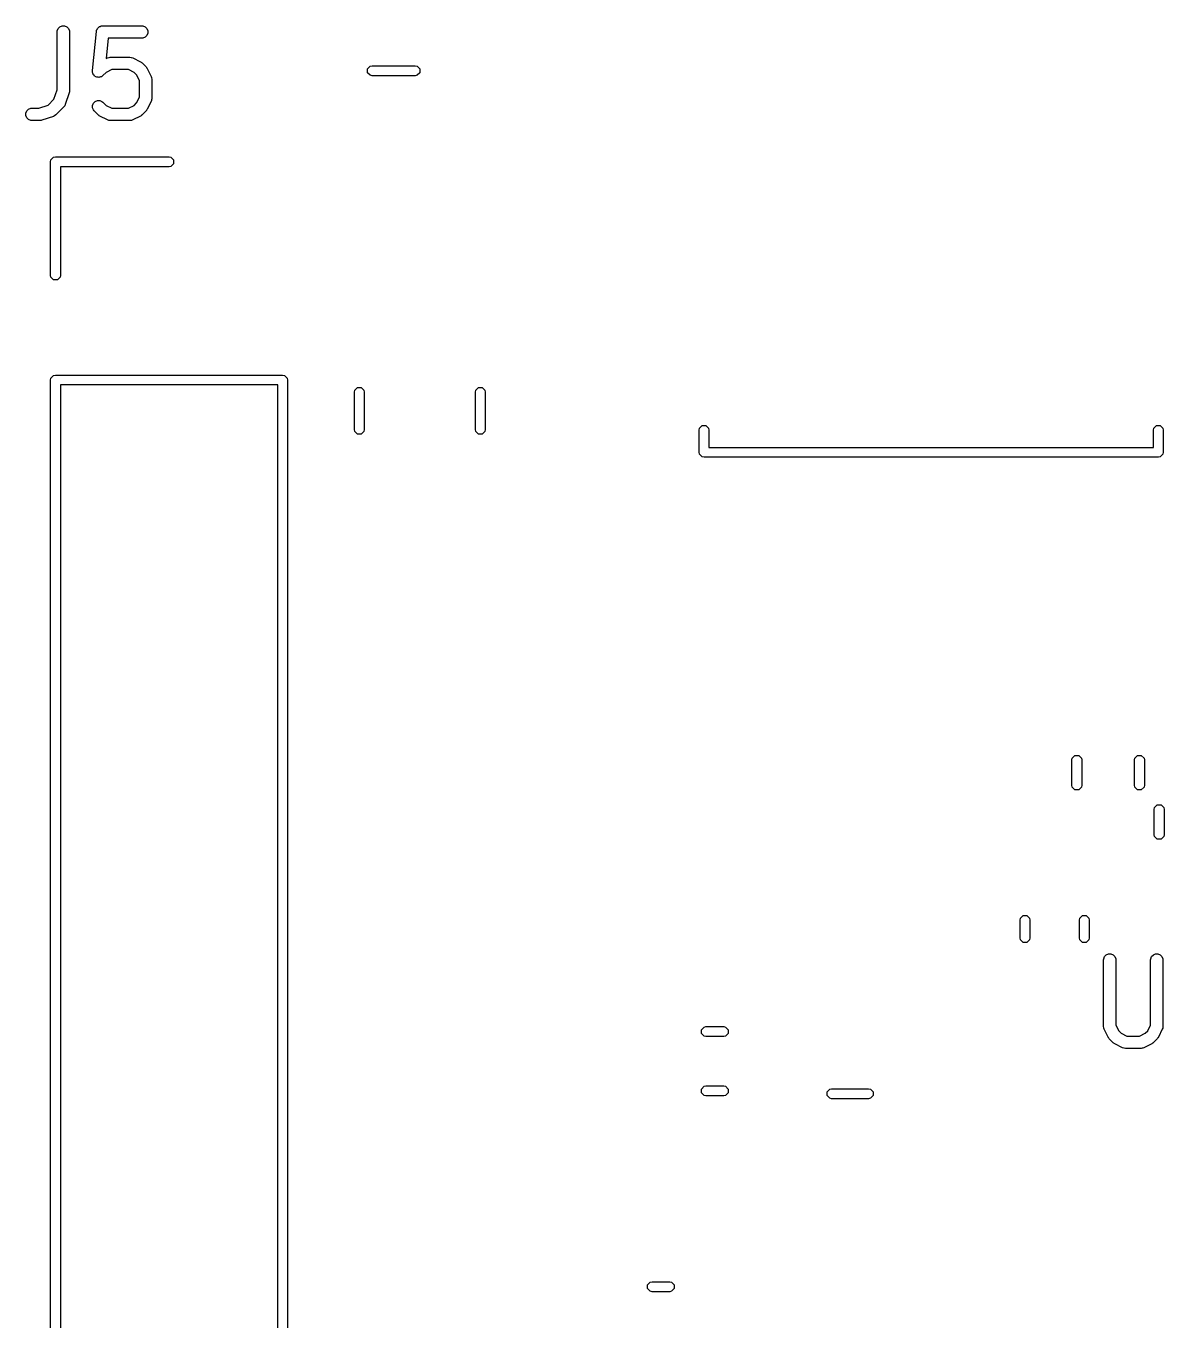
# Model space of a CAD drawing. Header units: inches. Extents: x 5.11 to 6.14, y -4.12 to -1.71.
# Drawn here: x 5.108 to 5.652, y -2.91 to -2.291 of the extents above; entities that cross this region are included whole.
import ezdxf

# ---------------------------------------------------------------- set-up
doc = ezdxf.new("R2010")
doc.units = ezdxf.units.IN
doc.header["$MEASUREMENT"] = 0
doc.layers.add('F.Silkscreen', color=41, linetype='CONTINUOUS', true_color=0xf2eda1)

msp = doc.modelspace()

# ---------------------------------------------------------------- linework, layer by layer
at = {"layer": 'F.Silkscreen', "linetype": 'CONTINUOUS'}
for p, q in [((5.12251, -2.29389), (5.12256, -2.29331)), ((5.12251, -2.32153), (5.12251, -2.29389)), ((5.12256, -2.29331), (5.123, -2.29225)), ((5.123, -2.29225), (5.12382, -2.29144)), ((5.12382, -2.29144), (5.12488, -2.29099)), ((5.12488, -2.29099), (5.12604, -2.29099)), ((5.12604, -2.29099), (5.1271, -2.29144)), ((5.1271, -2.29144), (5.12791, -2.29225)), ((5.12791, -2.29225), (5.12836, -2.29331)), ((5.12836, -2.29331), (5.12841, -2.29389)), ((5.12841, -2.29389), (5.12841, -2.32201)), ((5.13939, -2.31234), (5.14127, -2.2936)), ((5.14127, -2.2936), (5.14131, -2.29339)), ((5.14131, -2.29331), (5.14134, -2.29325)), ((5.14131, -2.29339), (5.14131, -2.29331)), ((5.14134, -2.29325), (5.14138, -2.29303)), ((5.14138, -2.29303), (5.14159, -2.29265)), ((5.14159, -2.29265), (5.14175, -2.29225)), ((5.14175, -2.29225), (5.14186, -2.29214)), ((5.14186, -2.29214), (5.14193, -2.29201)), ((5.14193, -2.29201), (5.14226, -2.29174)), ((5.14226, -2.29174), (5.14257, -2.29144)), ((5.14257, -2.29144), (5.1427, -2.29138)), ((5.1427, -2.29138), (5.14282, -2.29128)), ((5.14282, -2.29128), (5.14323, -2.29116)), ((5.14323, -2.29116), (5.14363, -2.29099)), ((5.14363, -2.29099), (5.14385, -2.29097)), ((5.14385, -2.29097), (5.14392, -2.29095)), ((5.14392, -2.29095), (5.14399, -2.29096)), ((5.14399, -2.29096), (5.14421, -2.29094)), ((5.14421, -2.29094), (5.16295, -2.29094)), ((5.16295, -2.29094), (5.16353, -2.29099)), ((5.16353, -2.29099), (5.1646, -2.29144)), ((5.1646, -2.29144), (5.16541, -2.29225)), ((5.16541, -2.29553), (5.1646, -2.29635)), ((5.16541, -2.29225), (5.16585, -2.29331)), ((5.16585, -2.29447), (5.16541, -2.29553)), ((5.16585, -2.29331), (5.16585, -2.29447)), ((5.14688, -2.29684), (5.1459, -2.30661)), ((5.16295, -2.29684), (5.14688, -2.29684)), ((5.16353, -2.29679), (5.16295, -2.29684)), ((5.1646, -2.29635), (5.16353, -2.29679)), ((5.1459, -2.30661), (5.14664, -2.30625)), ((5.14664, -2.30625), (5.14718, -2.30604)), ((5.14718, -2.30604), (5.14728, -2.30603)), ((5.14728, -2.30603), (5.14738, -2.30599)), ((5.14738, -2.30599), (5.14796, -2.30594)), ((5.14796, -2.30594), (5.15733, -2.30594)), ((5.15733, -2.30594), (5.15791, -2.30599)), ((5.15791, -2.30599), (5.158, -2.30603)), ((5.158, -2.30603), (5.15811, -2.30604)), ((5.15811, -2.30604), (5.15865, -2.30625)), ((5.15865, -2.30625), (5.1624, -2.30812)), ((5.1624, -2.30812), (5.16265, -2.30828)), ((5.13939, -2.31292), (5.13939, -2.31234)), ((5.13944, -2.31307), (5.13939, -2.31292)), ((5.13944, -2.31321), (5.13944, -2.31307)), ((5.1396, -2.31361), (5.13944, -2.31321)), ((5.13973, -2.31403), (5.1396, -2.31361)), ((5.13982, -2.31414), (5.13973, -2.31403)), ((5.13988, -2.31428), (5.13982, -2.31414)), ((5.14018, -2.31458), (5.13988, -2.31428)), ((5.14596, -2.31319), (5.14442, -2.31473)), ((5.14865, -2.31184), (5.14596, -2.31319)), ((5.15663, -2.31184), (5.14865, -2.31184)), ((5.15933, -2.31319), (5.15663, -2.31184)), ((5.16053, -2.31439), (5.15933, -2.31319)), ((5.16188, -2.31708), (5.16053, -2.31439)), ((5.16265, -2.30828), (5.16272, -2.30831)), ((5.16272, -2.30831), (5.1628, -2.30837)), ((5.1628, -2.30837), (5.16289, -2.30843)), ((5.16289, -2.30843), (5.16294, -2.30849)), ((5.16294, -2.30849), (5.16317, -2.30868)), ((5.16317, -2.30868), (5.16504, -2.31055)), ((5.16504, -2.31055), (5.16523, -2.31078)), ((5.16523, -2.31078), (5.16529, -2.31083)), ((5.16529, -2.31083), (5.16534, -2.31092)), ((5.16534, -2.31092), (5.16541, -2.311)), ((5.16541, -2.311), (5.16544, -2.31107)), ((5.16544, -2.31107), (5.1656, -2.31132)), ((5.1656, -2.31132), (5.16747, -2.31507)), ((5.271, -2.3115), (5.27228, -2.31022)), ((5.271, -2.31331), (5.271, -2.3115)), ((5.27228, -2.31458), (5.271, -2.31331)), ((5.27228, -2.31022), (5.27318, -2.31004)), ((5.27318, -2.31004), (5.29375, -2.31004)), ((5.29375, -2.31004), (5.29465, -2.31022)), ((5.29465, -2.31022), (5.29593, -2.3115)), ((5.29593, -2.31331), (5.29465, -2.31458)), ((5.29593, -2.3115), (5.29593, -2.31331)), ((5.14046, -2.31492), (5.14018, -2.31458)), ((5.14059, -2.31499), (5.14046, -2.31492)), ((5.14069, -2.31509), (5.14059, -2.31499)), ((5.14109, -2.31526), (5.14069, -2.31509)), ((5.14147, -2.31546), (5.14109, -2.31526)), ((5.14162, -2.31548), (5.14147, -2.31546)), ((5.14176, -2.31553), (5.14162, -2.31548)), ((5.14219, -2.31553), (5.14176, -2.31553)), ((5.14262, -2.31558), (5.14219, -2.31553)), ((5.14276, -2.31553), (5.14262, -2.31558)), ((5.14291, -2.31553), (5.14276, -2.31553)), ((5.14331, -2.31537), (5.14291, -2.31553)), ((5.14372, -2.31524), (5.14331, -2.31537)), ((5.14384, -2.31515), (5.14372, -2.31524)), ((5.14397, -2.31509), (5.14384, -2.31515)), ((5.14442, -2.31473), (5.14397, -2.31509)), ((5.16188, -2.32506), (5.16188, -2.31708)), ((5.16747, -2.31507), (5.16768, -2.31561)), ((5.16768, -2.31561), (5.16768, -2.31571)), ((5.16768, -2.31571), (5.16773, -2.31581)), ((5.16773, -2.31581), (5.16778, -2.31639)), ((5.16778, -2.31639), (5.16778, -2.32576)), ((5.27318, -2.31476), (5.27228, -2.31458)), ((5.29375, -2.31476), (5.27318, -2.31476)), ((5.29465, -2.31458), (5.29375, -2.31476)), ((5.11824, -2.32881), (5.121, -2.32604)), ((5.121, -2.32604), (5.12251, -2.32153)), ((5.12826, -2.32295), (5.12639, -2.32857)), ((5.12833, -2.32266), (5.12826, -2.32295)), ((5.12836, -2.32259), (5.12833, -2.32266)), ((5.12837, -2.32248), (5.12836, -2.32259)), ((5.12839, -2.32238), (5.12837, -2.32248)), ((5.12841, -2.32201), (5.12838, -2.3223)), ((5.12838, -2.3223), (5.12839, -2.32238)), ((5.14069, -2.32706), (5.14176, -2.32661)), ((5.14176, -2.32661), (5.14291, -2.32661)), ((5.14291, -2.32661), (5.14397, -2.32706)), ((5.16053, -2.32776), (5.16188, -2.32506)), ((5.16768, -2.32654), (5.16747, -2.32708)), ((5.16773, -2.32634), (5.16768, -2.32644)), ((5.16768, -2.32644), (5.16768, -2.32654)), ((5.16778, -2.32576), (5.16773, -2.32634)), ((5.10757, -2.33268), (5.10801, -2.33162)), ((5.10757, -2.33384), (5.10757, -2.33268)), ((5.10801, -2.33162), (5.10882, -2.33081)), ((5.10882, -2.33081), (5.10989, -2.33036)), ((5.10989, -2.33036), (5.11046, -2.33031)), ((5.11046, -2.33031), (5.11373, -2.33031)), ((5.11373, -2.33031), (5.11824, -2.32881)), ((5.12567, -2.32972), (5.12192, -2.33347)), ((5.12604, -2.32928), (5.12567, -2.32972)), ((5.12608, -2.32918), (5.12604, -2.32928)), ((5.12615, -2.3291), (5.12608, -2.32918)), ((5.12639, -2.32857), (5.12615, -2.3291)), ((5.13944, -2.32893), (5.13988, -2.32787)), ((5.13944, -2.33009), (5.13944, -2.32893)), ((5.13988, -2.33115), (5.13944, -2.33009)), ((5.13988, -2.32787), (5.14069, -2.32706)), ((5.14024, -2.3316), (5.13988, -2.33115)), ((5.14212, -2.33347), (5.14024, -2.3316)), ((5.14397, -2.32706), (5.14442, -2.32742)), ((5.14442, -2.32742), (5.14596, -2.32896)), ((5.14596, -2.32896), (5.14865, -2.33031)), ((5.14865, -2.33031), (5.15663, -2.33031)), ((5.15663, -2.33031), (5.15933, -2.32896)), ((5.15933, -2.32896), (5.16053, -2.32776)), ((5.16504, -2.3316), (5.16317, -2.33347)), ((5.16523, -2.33137), (5.16504, -2.3316)), ((5.16529, -2.33132), (5.16523, -2.33137)), ((5.16534, -2.33123), (5.16529, -2.33132)), ((5.16541, -2.33115), (5.16534, -2.33123)), ((5.16544, -2.33108), (5.16541, -2.33115)), ((5.1656, -2.33083), (5.16544, -2.33108)), ((5.16747, -2.32708), (5.1656, -2.33083)), ((5.10801, -2.3349), (5.10757, -2.33384)), ((5.10882, -2.33572), (5.10801, -2.3349)), ((5.10989, -2.33616), (5.10882, -2.33572)), ((5.11046, -2.33621), (5.10989, -2.33616)), ((5.11421, -2.33621), (5.11046, -2.33621)), ((5.1145, -2.33618), (5.11421, -2.33621)), ((5.11458, -2.33619), (5.1145, -2.33618)), ((5.11468, -2.33617), (5.11458, -2.33619)), ((5.11479, -2.33616), (5.11468, -2.33617)), ((5.11486, -2.33613), (5.11479, -2.33616)), ((5.11514, -2.33606), (5.11486, -2.33613)), ((5.12077, -2.33419), (5.11514, -2.33606)), ((5.1213, -2.33395), (5.12077, -2.33419)), ((5.12138, -2.33388), (5.1213, -2.33395)), ((5.12148, -2.33384), (5.12138, -2.33388)), ((5.12192, -2.33347), (5.12148, -2.33384)), ((5.14235, -2.33366), (5.14212, -2.33347)), ((5.1424, -2.33372), (5.14235, -2.33366)), ((5.14249, -2.33377), (5.1424, -2.33372)), ((5.14257, -2.33384), (5.14249, -2.33377)), ((5.14264, -2.33387), (5.14257, -2.33384)), ((5.14289, -2.33403), (5.14264, -2.33387)), ((5.14664, -2.3359), (5.14289, -2.33403)), ((5.14718, -2.33611), (5.14664, -2.3359)), ((5.14728, -2.33612), (5.14718, -2.33611)), ((5.14738, -2.33616), (5.14728, -2.33612)), ((5.14796, -2.33621), (5.14738, -2.33616)), ((5.15733, -2.33621), (5.14796, -2.33621)), ((5.15791, -2.33616), (5.15733, -2.33621)), ((5.158, -2.33612), (5.15791, -2.33616)), ((5.15811, -2.33611), (5.158, -2.33612)), ((5.15865, -2.3359), (5.15811, -2.33611)), ((5.1624, -2.33403), (5.15865, -2.3359)), ((5.16265, -2.33387), (5.1624, -2.33403)), ((5.16272, -2.33384), (5.16265, -2.33387)), ((5.1628, -2.33377), (5.16272, -2.33384)), ((5.16289, -2.33372), (5.1628, -2.33377)), ((5.16294, -2.33366), (5.16289, -2.33372)), ((5.16317, -2.33347), (5.16294, -2.33366)), ((5.11937, -2.35593), (5.11955, -2.35502)), ((5.11937, -2.41026), (5.11937, -2.35593)), ((5.11955, -2.35502), (5.12082, -2.35375)), ((5.12082, -2.35375), (5.12173, -2.35357)), ((5.12173, -2.35357), (5.17606, -2.35357)), ((5.17606, -2.35357), (5.17696, -2.35375)), ((5.17696, -2.35375), (5.17824, -2.35502)), ((5.17824, -2.35683), (5.17696, -2.35811)), ((5.17824, -2.35502), (5.17824, -2.35683)), ((5.17606, -2.35829), (5.12409, -2.35829)), ((5.12409, -2.35829), (5.12409, -2.41026)), ((5.17696, -2.35811), (5.17606, -2.35829)), ((5.11955, -2.41116), (5.11937, -2.41026)), ((5.12082, -2.41244), (5.11955, -2.41116)), ((5.12263, -2.41244), (5.12082, -2.41244)), ((5.12391, -2.41116), (5.12263, -2.41244)), ((5.12409, -2.41026), (5.12391, -2.41116)), ((5.11937, -2.46026), (5.11955, -2.45936)), ((5.11937, -3.76459), (5.11937, -2.46026)), ((5.11955, -2.45936), (5.12082, -2.45808)), ((5.12082, -2.45808), (5.12173, -2.4579)), ((5.12173, -2.4579), (5.23039, -2.4579)), ((5.12409, -2.46262), (5.12409, -3.76223)), ((5.22803, -2.46262), (5.12409, -2.46262)), ((5.22803, -3.76223), (5.22803, -2.46262)), ((5.23039, -2.4579), (5.23129, -2.45808)), ((5.23129, -2.45808), (5.23257, -2.45936)), ((5.23257, -2.45936), (5.23275, -2.46026)), ((5.23275, -2.46026), (5.23275, -3.76459)), ((5.2647, -2.46606), (5.26488, -2.46516)), ((5.2647, -2.48394), (5.2647, -2.46606)), ((5.26488, -2.46516), (5.26616, -2.46388)), ((5.26616, -2.46388), (5.26797, -2.46388)), ((5.26797, -2.46388), (5.26925, -2.46516)), ((5.26925, -2.46516), (5.26943, -2.46606)), ((5.26943, -2.46606), (5.26943, -2.48394)), ((5.32257, -2.46606), (5.32275, -2.46516)), ((5.32257, -2.48394), (5.32257, -2.46606)), ((5.32275, -2.46516), (5.32403, -2.46388)), ((5.32403, -2.46388), (5.32584, -2.46388)), ((5.32584, -2.46388), (5.32712, -2.46516)), ((5.32712, -2.46516), (5.3273, -2.46606)), ((5.3273, -2.46606), (5.3273, -2.48394)), ((5.26488, -2.48484), (5.2647, -2.48394)), ((5.26616, -2.48612), (5.26488, -2.48484)), ((5.26797, -2.48612), (5.26616, -2.48612)), ((5.26925, -2.48484), (5.26797, -2.48612)), ((5.26943, -2.48394), (5.26925, -2.48484)), ((5.32275, -2.48484), (5.32257, -2.48394)), ((5.32403, -2.48612), (5.32275, -2.48484)), ((5.32584, -2.48612), (5.32403, -2.48612)), ((5.32712, -2.48484), (5.32584, -2.48612)), ((5.3273, -2.48394), (5.32712, -2.48484)), ((5.42957, -2.48421), (5.42975, -2.48331)), ((5.42957, -2.49484), (5.42957, -2.48421)), ((5.42975, -2.48331), (5.43103, -2.48203)), ((5.43103, -2.48203), (5.43284, -2.48203)), ((5.43284, -2.48203), (5.43412, -2.48331)), ((5.43412, -2.48331), (5.4343, -2.48421)), ((5.4343, -2.48421), (5.4343, -2.49248)), ((5.6469, -2.48421), (5.64708, -2.48331)), ((5.6469, -2.49248), (5.6469, -2.48421)), ((5.64708, -2.48331), (5.64835, -2.48203)), ((5.64835, -2.48203), (5.65016, -2.48203)), ((5.65016, -2.48203), (5.65144, -2.48331)), ((5.65144, -2.48331), (5.65162, -2.48421)), ((5.65162, -2.48421), (5.65162, -2.49484)), ((5.4343, -2.49248), (5.6469, -2.49248)), ((5.42975, -2.49575), (5.42957, -2.49484)), ((5.43103, -2.49702), (5.42975, -2.49575)), ((5.43194, -2.4972), (5.43103, -2.49702)), ((5.64926, -2.4972), (5.43194, -2.4972)), ((5.65016, -2.49702), (5.64926, -2.4972)), ((5.65144, -2.49575), (5.65016, -2.49702)), ((5.65162, -2.49484), (5.65144, -2.49575)), ((5.60792, -2.64194), (5.6081, -2.64104)), ((5.60792, -2.65404), (5.60792, -2.64194)), ((5.6081, -2.64104), (5.60938, -2.63976)), ((5.60938, -2.63976), (5.61119, -2.63976)), ((5.61119, -2.63976), (5.61246, -2.64104)), ((5.61246, -2.64104), (5.61264, -2.64194)), ((5.61264, -2.64194), (5.61264, -2.65404)), ((5.63784, -2.64194), (5.63802, -2.64104)), ((5.63784, -2.65404), (5.63784, -2.64194)), ((5.63802, -2.64104), (5.6393, -2.63976)), ((5.6393, -2.63976), (5.64111, -2.63976)), ((5.64111, -2.63976), (5.64239, -2.64104)), ((5.64239, -2.64104), (5.64256, -2.64194)), ((5.64256, -2.64194), (5.64256, -2.65404)), ((5.6081, -2.65494), (5.60792, -2.65404)), ((5.61264, -2.65404), (5.61246, -2.65494)), ((5.63802, -2.65494), (5.63784, -2.65404)), ((5.64256, -2.65404), (5.64239, -2.65494)), ((5.60938, -2.65622), (5.6081, -2.65494)), ((5.61119, -2.65622), (5.60938, -2.65622)), ((5.61246, -2.65494), (5.61119, -2.65622)), ((5.6393, -2.65622), (5.63802, -2.65494)), ((5.64111, -2.65622), (5.6393, -2.65622)), ((5.64239, -2.65494), (5.64111, -2.65622)), ((5.64729, -2.66557), (5.64747, -2.66466)), ((5.64729, -2.67766), (5.64729, -2.66557)), ((5.64747, -2.66466), (5.64875, -2.66338)), ((5.64875, -2.66338), (5.65056, -2.66338)), ((5.65056, -2.66338), (5.65183, -2.66466)), ((5.65183, -2.66466), (5.65201, -2.66557)), ((5.65201, -2.66557), (5.65201, -2.67766)), ((5.64747, -2.67857), (5.64729, -2.67766)), ((5.64875, -2.67985), (5.64747, -2.67857)), ((5.65183, -2.67857), (5.65056, -2.67985)), ((5.65201, -2.67766), (5.65183, -2.67857)), ((5.65056, -2.67985), (5.64875, -2.67985)), ((5.5833, -2.71765), (5.58457, -2.71637)), ((5.58457, -2.71637), (5.58638, -2.71637)), ((5.58638, -2.71637), (5.58766, -2.71765)), ((5.61164, -2.71765), (5.61292, -2.71637)), ((5.61292, -2.71637), (5.61473, -2.71637)), ((5.61473, -2.71637), (5.61601, -2.71765)), ((5.58312, -2.71855), (5.5833, -2.71765)), ((5.58312, -2.72704), (5.58312, -2.71855)), ((5.58766, -2.71765), (5.58784, -2.71855)), ((5.58784, -2.71855), (5.58784, -2.72704)), ((5.61146, -2.71855), (5.61164, -2.71765)), ((5.61146, -2.72704), (5.61146, -2.71855)), ((5.61601, -2.71765), (5.61619, -2.71855)), ((5.61619, -2.71855), (5.61619, -2.72704)), ((5.5833, -2.72794), (5.58312, -2.72704)), ((5.58457, -2.72922), (5.5833, -2.72794)), ((5.58766, -2.72794), (5.58638, -2.72922)), ((5.58784, -2.72704), (5.58766, -2.72794)), ((5.61164, -2.72794), (5.61146, -2.72704)), ((5.61292, -2.72922), (5.61164, -2.72794)), ((5.61601, -2.72794), (5.61473, -2.72922)), ((5.61619, -2.72704), (5.61601, -2.72794)), ((5.58638, -2.72922), (5.58457, -2.72922)), ((5.61473, -2.72922), (5.61292, -2.72922)), ((5.62355, -2.7359), (5.62436, -2.73508)), ((5.62436, -2.73508), (5.62543, -2.73464)), ((5.62543, -2.73464), (5.62658, -2.73464)), ((5.62658, -2.73464), (5.62764, -2.73508)), ((5.62764, -2.73508), (5.62846, -2.7359)), ((5.64605, -2.7359), (5.64686, -2.73508)), ((5.64686, -2.73508), (5.64792, -2.73464)), ((5.64792, -2.73464), (5.64908, -2.73464)), ((5.64908, -2.73464), (5.65014, -2.73508)), ((5.65014, -2.73508), (5.65096, -2.7359)), ((5.62305, -2.73754), (5.62311, -2.73696)), ((5.62305, -2.76941), (5.62305, -2.73754)), ((5.62311, -2.73696), (5.62355, -2.7359)), ((5.62846, -2.7359), (5.6289, -2.73696)), ((5.6289, -2.73696), (5.62896, -2.73754)), ((5.62896, -2.73754), (5.62896, -2.76871)), ((5.64555, -2.73754), (5.6456, -2.73696)), ((5.64555, -2.76871), (5.64555, -2.73754)), ((5.6456, -2.73696), (5.64605, -2.7359)), ((5.65096, -2.7359), (5.6514, -2.73696)), ((5.6514, -2.73696), (5.65145, -2.73754)), ((5.65145, -2.73754), (5.65145, -2.76941)), ((5.43067, -2.77092), (5.43195, -2.76964)), ((5.43067, -2.77273), (5.43067, -2.77092)), ((5.43195, -2.76964), (5.43286, -2.76946)), ((5.43286, -2.76946), (5.44135, -2.76946)), ((5.44135, -2.76946), (5.44225, -2.76964)), ((5.44225, -2.76964), (5.44353, -2.77092)), ((5.44353, -2.77092), (5.44353, -2.77273)), ((5.62311, -2.76998), (5.62305, -2.76941)), ((5.62315, -2.77008), (5.62311, -2.76998)), ((5.62316, -2.77019), (5.62315, -2.77008)), ((5.62336, -2.77073), (5.62316, -2.77019)), ((5.62524, -2.77448), (5.62336, -2.77073)), ((5.62896, -2.76871), (5.63031, -2.77141)), ((5.63031, -2.77141), (5.6315, -2.7726)), ((5.643, -2.7726), (5.6442, -2.77141)), ((5.6442, -2.77141), (5.64555, -2.76871)), ((5.65114, -2.77073), (5.64927, -2.77448)), ((5.65135, -2.77019), (5.65114, -2.77073)), ((5.65136, -2.77008), (5.65135, -2.77019)), ((5.6514, -2.76998), (5.65136, -2.77008)), ((5.65145, -2.76941), (5.6514, -2.76998)), ((5.43195, -2.77401), (5.43067, -2.77273)), ((5.43286, -2.77419), (5.43195, -2.77401)), ((5.44135, -2.77419), (5.43286, -2.77419)), ((5.44225, -2.77401), (5.44135, -2.77419)), ((5.44353, -2.77273), (5.44225, -2.77401)), ((5.62539, -2.77473), (5.62524, -2.77448)), ((5.62542, -2.7748), (5.62539, -2.77473)), ((5.62549, -2.77488), (5.62542, -2.7748)), ((5.62555, -2.77497), (5.62549, -2.77488)), ((5.6256, -2.77502), (5.62555, -2.77497)), ((5.62579, -2.77524), (5.6256, -2.77502)), ((5.62767, -2.77712), (5.62579, -2.77524)), ((5.62789, -2.77731), (5.62767, -2.77712)), ((5.62794, -2.77736), (5.62789, -2.77731)), ((5.62803, -2.77742), (5.62794, -2.77736)), ((5.62811, -2.77749), (5.62803, -2.77742)), ((5.62818, -2.77752), (5.62811, -2.77749)), ((5.62843, -2.77767), (5.62818, -2.77752)), ((5.63218, -2.77955), (5.62843, -2.77767)), ((5.6315, -2.7726), (5.6342, -2.77395)), ((5.6342, -2.77395), (5.6403, -2.77395)), ((5.6403, -2.77395), (5.643, -2.7726)), ((5.64607, -2.77767), (5.64232, -2.77955)), ((5.64632, -2.77752), (5.64607, -2.77767)), ((5.64639, -2.77749), (5.64632, -2.77752)), ((5.64647, -2.77742), (5.64639, -2.77749)), ((5.64656, -2.77736), (5.64647, -2.77742)), ((5.64661, -2.77731), (5.64656, -2.77736)), ((5.64684, -2.77712), (5.64661, -2.77731)), ((5.64871, -2.77524), (5.64684, -2.77712)), ((5.6489, -2.77502), (5.64871, -2.77524)), ((5.64896, -2.77497), (5.6489, -2.77502)), ((5.64901, -2.77488), (5.64896, -2.77497)), ((5.64908, -2.7748), (5.64901, -2.77488)), ((5.64911, -2.77473), (5.64908, -2.7748)), ((5.64927, -2.77448), (5.64911, -2.77473)), ((5.63272, -2.77975), (5.63218, -2.77955)), ((5.63283, -2.77976), (5.63272, -2.77975)), ((5.63293, -2.7798), (5.63283, -2.77976)), ((5.6335, -2.77986), (5.63293, -2.7798)), ((5.641, -2.77986), (5.6335, -2.77986)), ((5.64158, -2.7798), (5.641, -2.77986)), ((5.64168, -2.77976), (5.64158, -2.7798)), ((5.64178, -2.77975), (5.64168, -2.77976)), ((5.64232, -2.77955), (5.64178, -2.77975)), ((5.43067, -2.79927), (5.43195, -2.79799)), ((5.43067, -2.80108), (5.43067, -2.79927)), ((5.43195, -2.80236), (5.43067, -2.80108)), ((5.43195, -2.79799), (5.43286, -2.79781)), ((5.43286, -2.80254), (5.43195, -2.80236)), ((5.43286, -2.79781), (5.44135, -2.79781)), ((5.44135, -2.80254), (5.43286, -2.80254)), ((5.44135, -2.79781), (5.44225, -2.79799)), ((5.44225, -2.80236), (5.44135, -2.80254)), ((5.44225, -2.79799), (5.44353, -2.79927)), ((5.44353, -2.80108), (5.44225, -2.80236)), ((5.44353, -2.79927), (5.44353, -2.80108)), ((5.49078, -2.80064), (5.49205, -2.79936)), ((5.49078, -2.80245), (5.49078, -2.80064)), ((5.49205, -2.80373), (5.49078, -2.80245)), ((5.49205, -2.79936), (5.49296, -2.79918)), ((5.49296, -2.79918), (5.51068, -2.79918)), ((5.51068, -2.79918), (5.51158, -2.79936)), ((5.51158, -2.79936), (5.51286, -2.80064)), ((5.51286, -2.80245), (5.51158, -2.80373)), ((5.51286, -2.80064), (5.51286, -2.80245)), ((5.49296, -2.80391), (5.49205, -2.80373)), ((5.51068, -2.80391), (5.49296, -2.80391)), ((5.51158, -2.80373), (5.51068, -2.80391)), ((5.40488, -2.89292), (5.40616, -2.89164)), ((5.40488, -2.89473), (5.40488, -2.89292)), ((5.40616, -2.89601), (5.40488, -2.89473)), ((5.40616, -2.89164), (5.40706, -2.89146)), ((5.40706, -2.89619), (5.40616, -2.89601)), ((5.40706, -2.89146), (5.41555, -2.89146)), ((5.41555, -2.89146), (5.41645, -2.89164)), ((5.41645, -2.89601), (5.41555, -2.89619)), ((5.41645, -2.89164), (5.41773, -2.89292)), ((5.41773, -2.89473), (5.41645, -2.89601)), ((5.41773, -2.89292), (5.41773, -2.89473)), ((5.41555, -2.89619), (5.40706, -2.89619))]:
    msp.add_line(p, q, dxfattribs=at)

doc.saveas('drawing.dxf')
